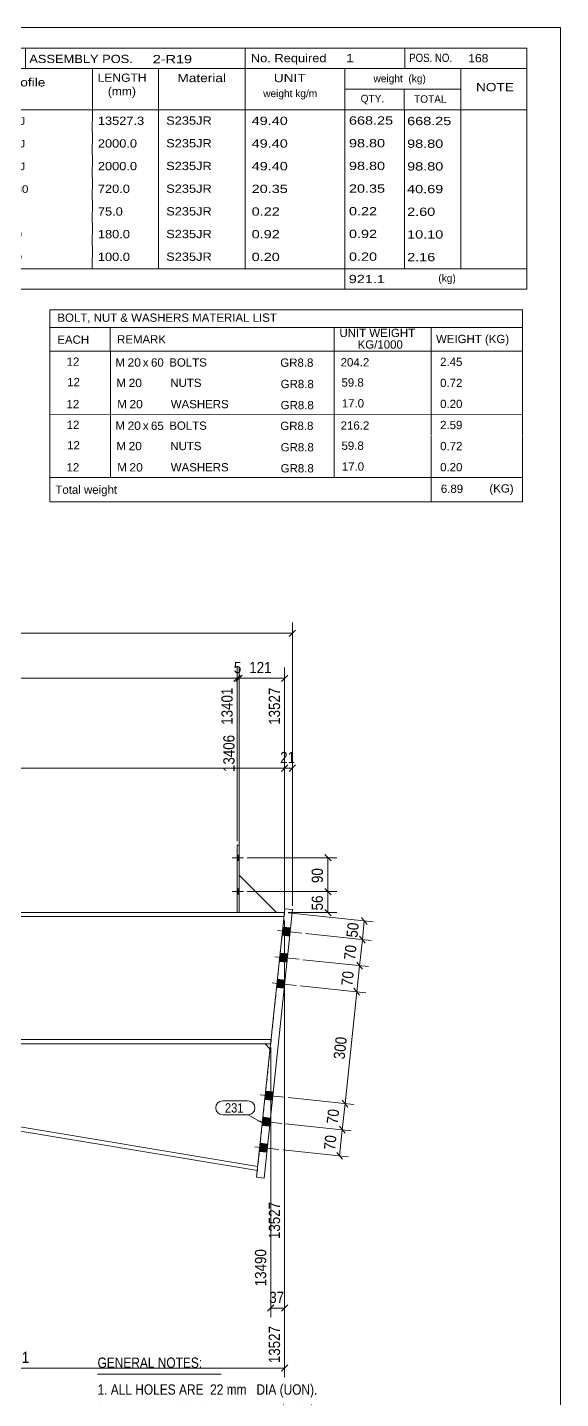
# Model space of a CAD drawing. Header units: millimetres. Extents: x 2 to 825, y 1 to 579.
# Drawn here: x 682.8 to 825, y 213.3 to 579 of the extents above; entities that cross this region are included whole.
import ezdxf

# ---------------------------------------------------------------- set-up
doc = ezdxf.new("R2010")
doc.units = ezdxf.units.MM
doc.linetypes.add('XKITLINE00', pattern=[0])
doc.linetypes.add('XKITLINE01', pattern=[4, 1, -1, 1, -1])
for name, color, linetype, lineweight in [('Bolt', 3, 'Continuous', 0), ('Dimensions', 7, 'Continuous', 0), ('DrawingSheet', 5, 'Continuous', 0), ('OtherObjectType', 7, 'Continuous', 0), ('Part', 2, 'Continuous', 0), ('PartMark', 7, 'Continuous', 0)]:
    doc.layers.add(name, color=color, linetype=linetype, lineweight=lineweight)
doc.styles.add('ARIAL', font='ARIAL.TTF')
doc.styles.add('ARIAL_NARROW', font='ARIALN.TTF')

# ---------------------------------------------------------------- blocks, each defined once
blk = doc.blocks.new('*A16')
at = {"layer": 'Bolt'}
for points in [[(752.73, 336.64), (750.74, 336.85), (750.98, 339.04), (752.96, 338.83)], [(752.73, 336.64), (750.74, 336.85), (750.98, 339.04), (752.96, 338.83)], [(752, 329.68), (750.01, 329.89), (750.24, 332.08), (752.23, 331.87)], [(752, 329.68), (750.01, 329.89), (750.24, 332.08), (752.23, 331.87)], [(751.26, 322.72), (749.28, 322.93), (749.51, 325.12), (751.5, 324.91)], [(751.26, 322.72), (749.28, 322.93), (749.51, 325.12), (751.5, 324.91)], [(748.12, 292.88), (746.13, 293.09), (746.36, 295.28), (748.35, 295.07)], [(748.12, 292.88), (746.13, 293.09), (746.36, 295.28), (748.35, 295.07)], [(747.38, 285.92), (745.39, 286.13), (745.63, 288.32), (747.61, 288.11)], [(747.38, 285.92), (745.39, 286.13), (745.63, 288.32), (747.61, 288.11)], [(746.65, 278.96), (744.66, 279.17), (744.89, 281.36), (746.88, 281.15)], [(746.65, 278.96), (744.66, 279.17), (744.89, 281.36), (746.88, 281.15)]]:
    blk.add_hatch(color=3, dxfattribs=at).paths.add_polyline_path(points, flags=17)
at = {"layer": 'Bolt', "color": 3, "linetype": 'XKITLINE00', "lineweight": 0}
for p, q in [((755.98, 337.4), (749.52, 338.09)), ((755.98, 337.4), (749.52, 338.09)), ((752.73, 336.64), (750.74, 336.85)), ((752.73, 336.64), (750.74, 336.85)), ((752.96, 338.83), (750.98, 339.04)), ((752.96, 338.83), (750.98, 339.04)), ((755.25, 330.44), (748.78, 331.13)), ((755.25, 330.44), (748.78, 331.13)), ((752, 329.68), (750.01, 329.89)), ((752, 329.68), (750.01, 329.89)), ((752.23, 331.87), (750.24, 332.08)), ((752.23, 331.87), (750.24, 332.08)), ((754.51, 323.48), (748.05, 324.16)), ((754.51, 323.48), (748.05, 324.16)), ((751.26, 322.72), (749.28, 322.93)), ((751.26, 322.72), (749.28, 322.93)), ((751.5, 324.91), (749.51, 325.12)), ((751.5, 324.91), (749.51, 325.12)), ((751.37, 293.65), (744.9, 294.33)), ((751.37, 293.65), (744.9, 294.33)), ((748.12, 292.88), (746.13, 293.09)), ((748.12, 292.88), (746.13, 293.09)), ((748.35, 295.07), (746.36, 295.28)), ((748.35, 295.07), (746.36, 295.28)), ((750.63, 286.69), (744.17, 287.37)), ((750.63, 286.69), (744.17, 287.37)), ((747.38, 285.92), (745.39, 286.13)), ((747.38, 285.92), (745.39, 286.13)), ((747.61, 288.11), (745.63, 288.32)), ((747.61, 288.11), (745.63, 288.32)), ((749.9, 279.72), (743.43, 280.41)), ((749.9, 279.72), (743.43, 280.41)), ((746.65, 278.96), (744.66, 279.17)), ((746.65, 278.96), (744.66, 279.17)), ((746.88, 281.15), (744.89, 281.36)), ((746.88, 281.15), (744.89, 281.36))]:
    blk.add_line(p, q, dxfattribs=at)
blk = doc.blocks.new('*A18')
at = {"layer": 'Part', "color": 2, "linetype": 'XKITLINE00', "lineweight": 0}
for p, q in [((751.38, 342.92), (531.82, 342.92)), ((751.27, 341.82), (531.82, 341.82)), ((747.81, 309.02), (531.82, 309.02)), ((531.82, 307.92), (747.69, 307.92))]:
    blk.add_line(p, q, dxfattribs=at)
at = {"layer": 'Part', "color": 7, "linetype": 'XKITLINE01', "lineweight": 0}
blk.add_line((747.69, 307.92), (751.38, 342.92), dxfattribs=at)
blk = doc.blocks.new('*A41')
at = {"layer": 'Part', "color": 2, "linetype": 'XKITLINE00', "lineweight": 0}
for p, q in [((739.24, 360.92), (738.74, 360.92)), ((738.74, 360.92), (738.74, 342.92)), ((739.24, 342.92), (739.24, 360.92))]:
    blk.add_line(p, q, dxfattribs=at)
at = {"layer": 'Part', "color": 7, "linetype": 'XKITLINE01', "lineweight": 0}
blk.add_line((738.74, 342.92), (739.24, 342.92), dxfattribs=at)
blk = doc.blocks.new('*A42')
at = {"layer": 'Part', "color": 2, "linetype": 'XKITLINE00', "lineweight": 0}
blk.add_line((749.24, 342.92), (739.24, 352.92), dxfattribs=at)
at = {"layer": 'Part', "color": 7, "linetype": 'XKITLINE01', "lineweight": 0}
for p, q in [((739.24, 352.92), (739.24, 342.92)), ((739.24, 342.92), (749.24, 342.92))]:
    blk.add_line(p, q, dxfattribs=at)
blk = doc.blocks.new('*A53')
at = {"layer": 'Part', "color": 2, "linetype": 'XKITLINE00', "lineweight": 0}
for p, q in [((751.49, 343.91), (743.94, 272.31)), ((753.48, 343.7), (751.49, 343.91)), ((745.93, 272.1), (753.48, 343.7)), ((743.94, 272.31), (745.93, 272.1))]:
    blk.add_line(p, q, dxfattribs=at)
blk = doc.blocks.new('*A54')
at = {"layer": 'Part', "color": 2, "linetype": 'XKITLINE00', "lineweight": 0}
for p, q in [((546.82, 306.83), (547, 307.92)), ((744.24, 275.2), (547, 307.92)), ((747.54, 306.47), (746.23, 307.92)), ((744.13, 274.1), (546.82, 306.83))]:
    blk.add_line(p, q, dxfattribs=at)
at = {"layer": 'Part', "color": 7, "linetype": 'XKITLINE01', "lineweight": 0}
for p, q in [((746.23, 307.92), (547, 307.92)), ((747.54, 306.47), (744.13, 274.1))]:
    blk.add_line(p, q, dxfattribs=at)
blk = doc.blocks.new('*A69')
at = {"layer": 'Bolt'}
for points in [[(738.74, 358.22), (739.24, 358.22), (739.24, 356.82), (738.74, 356.82)], [(738.74, 358.22), (739.24, 358.22), (739.24, 356.82), (738.74, 356.82)], [(738.74, 349.22), (739.24, 349.22), (739.24, 347.82), (738.74, 347.82)], [(738.74, 349.22), (739.24, 349.22), (739.24, 347.82), (738.74, 347.82)]]:
    blk.add_hatch(color=3, dxfattribs=at).paths.add_polyline_path(points, flags=17)
at = {"layer": 'Bolt', "color": 3, "linetype": 'XKITLINE00', "lineweight": 0}
for p, q in [((740.4, 357.52), (737.4, 357.52)), ((740.4, 357.52), (737.4, 357.52)), ((739.24, 358.22), (738.74, 358.22)), ((739.24, 358.22), (738.74, 358.22)), ((739.24, 356.82), (738.74, 356.82)), ((739.24, 356.82), (738.74, 356.82)), ((740.4, 348.52), (737.4, 348.52)), ((740.4, 348.52), (737.4, 348.52)), ((739.24, 349.22), (738.74, 349.22)), ((739.24, 349.22), (738.74, 349.22)), ((739.24, 347.82), (738.74, 347.82)), ((739.24, 347.82), (738.74, 347.82))]:
    blk.add_line(p, q, dxfattribs=at)
blk = doc.blocks.new('*A176')
at = {"layer": 'DrawingSheet', "color": 5, "linetype": 'XKITLINE00', "lineweight": 0}
for p, q in [((825, 579), (5, 579)), ((825, 5), (825, 579))]:
    blk.add_line(p, q, dxfattribs=at)
blk = doc.blocks.new('*A177')
at = {"layer": 'OtherObjectType', "color": 7, "linetype": 'XKITLINE00', "lineweight": 0}
for p, q in [((688.76, 503.65), (688.75, 492.65)), ((688.76, 503.65), (814.88, 503.65)), ((814.88, 503.65), (814.88, 492.65)), ((688.75, 499), (814.88, 499)), ((704.87, 499.01), (704.87, 492.65)), ((764.57, 499.01), (764.57, 492.65)), ((790.47, 498.99), (790.47, 492.65)), ((688.76, 492.62), (688.76, 487.12)), ((688.77, 492.65), (814.88, 492.65)), ((704.92, 492.65), (704.92, 487.03)), ((764.57, 492.65), (764.57, 487.03)), ((790.5, 492.65), (790.5, 487.15)), ((814.88, 492.65), (814.88, 487.15)), ((688.79, 487.03), (688.79, 481.42)), ((704.95, 487.03), (704.95, 481.41)), ((764.57, 487.03), (764.57, 481.41)), ((790.5, 487.03), (790.5, 481.53)), ((814.88, 487.03), (814.88, 481.53)), ((688.79, 481.4), (688.79, 475.83)), ((704.95, 481.41), (704.95, 475.79)), ((764.57, 481.41), (764.57, 475.79)), ((790.5, 481.41), (790.5, 475.8)), ((814.88, 481.41), (814.88, 475.8)), ((814.88, 475.8), (688.75, 475.83)), ((688.76, 475.76), (688.76, 470.26)), ((704.92, 475.79), (704.92, 470.17)), ((764.57, 475.79), (764.57, 470.17)), ((790.5, 475.79), (790.5, 470.29)), ((814.88, 475.79), (814.88, 470.29)), ((688.79, 470.17), (688.79, 464.56)), ((704.95, 470.17), (704.95, 464.56)), ((764.57, 470.17), (764.57, 464.56)), ((790.5, 470.17), (790.5, 464.67)), ((814.88, 470.17), (814.88, 464.67)), ((688.79, 464.54), (688.79, 458.97)), ((704.95, 464.55), (704.95, 458.94)), ((764.57, 464.56), (764.57, 458.94)), ((790.5, 464.55), (790.5, 458.95)), ((814.88, 464.55), (814.88, 458.94)), ((814.88, 458.94), (688.75, 458.97)), ((688.78, 458.94), (688.78, 452.53)), ((688.85, 458.93), (814.87, 458.94)), ((790.5, 458.9), (790.5, 452.49)), ((814.87, 458.91), (814.87, 452.49)), ((688.77, 452.49), (814.87, 452.49))]:
    blk.add_line(p, q, dxfattribs=at)
at = {"layer": 'OtherObjectType', "color": 7, "style": 'ARIAL_NARROW'}
for s, width, p in [('BOLT, NUT & WASHERS MATERIAL LIST', 1.211571, (690.79, 500.49)), ('UNIT WEIGHT', 1.211571, (766.03, 496.42)), ('EACH', 1.211571, (690.78, 494.62)), ('REMARK', 1.211571, (706.7, 494.71)), (' KG/1000', 1.211571, (770.02, 493.33)), ('WEIGHT (KG)', 1.211571, (791.78, 494.8)), ('12', 1.211571, (693.26, 488.75)), ('M', 1.211571, (706.26, 488.55)), ('20', 1.275, (709.5, 488.53)), ('x', 1.211571, (713.58, 488.53)), ('60', 1.211571, (715.76, 488.52)), ('BOLTS', 1.211571, (720.63, 488.54)), ('GR8.8', 1.211571, (750.25, 488.49)), ('204.2', 1.211571, (766.34, 488.58)), ('2.45', 1.211571, (792.87, 488.71)), ('12', 1.211571, (693.4, 483.31)), ('M', 1.211571, (706.54, 483.11)), ('20', 1.275, (709.78, 483.09)), ('NUTS', 1.211571, (720.91, 483.11)), ('GR8.8', 1.211571, (750.35, 482.79)), ('59.8', 1.211571, (766.56, 483.2)), ('0.72', 1.211571, (792.87, 483.09)), ('12', 1.211571, (693.24, 477.44)), ('M', 1.211571, (706.76, 477.44)), ('20', 1.275, (710, 477.42)), ('WASHERS', 1.211571, (721.04, 477.43)), ('GR8.8', 1.211571, (750.35, 477.17)), ('17.0', 1.211571, (766.64, 477.64)), ('0.20', 1.211571, (792.87, 477.48)), ('12', 1.211571, (693.26, 471.9)), ('M', 1.211571, (706.26, 471.69)), ('20', 1.275, (709.5, 471.67)), ('x', 1.211571, (713.58, 471.67)), ('65', 1.211571, (715.76, 471.66)), ('BOLTS', 1.211571, (720.63, 471.68)), ('GR8.8', 1.211571, (750.25, 471.63)), ('216.2', 1.211571, (766.34, 471.72)), ('2.59', 1.211571, (792.87, 471.86)), ('12', 1.211571, (693.4, 466.45)), ('M', 1.211571, (706.54, 466.26)), ('20', 1.275, (709.78, 466.24)), ('NUTS', 1.211571, (720.91, 466.25)), ('GR8.8', 1.211571, (750.35, 465.93)), ('59.8', 1.211571, (766.56, 466.35)), ('0.72', 1.211571, (792.87, 466.24)), ('12', 1.211571, (693.24, 460.58)), ('M', 1.211571, (706.76, 460.58)), ('20', 1.275, (710, 460.56)), ('WASHERS', 1.211571, (721.04, 460.58)), ('GR8.8', 1.211571, (750.35, 460.31)), ('17.0', 1.211571, (766.64, 460.78)), ('0.20', 1.211571, (792.87, 460.62)), ('(KG)', 1.211571, (806.02, 454.94)), ('Total weight', 1.211571, (690.26, 454.61)), ('6.89', 1.211571, (793.07, 454.84))]:
    blk.add_text(s, height=2.2, dxfattribs=dict(at, width=width)).set_placement(p)
blk = doc.blocks.new('*A178')
at = {"layer": 'OtherObjectType', "color": 7, "linetype": 'XKITLINE00', "lineweight": 0}
blk.add_line((701.5, 219.82), (734.5, 219.82), dxfattribs=at)
at = {"layer": 'OtherObjectType', "color": 7, "style": 'ARIAL_NARROW', "width": 1.008832}
for s, p in [('GENERAL NOTES:', (701.5, 221.47)), ('1. ALL HOLES ARE  22 mm   DIA (UON).', (701.5, 214.32)), ('2. ALL DIMENSIONS ARE IN MM (UON).', (701.5, 208.82)), ('3. UNLESS OTHERWISE NOTED ALL FILLET WELD SIZE SHALL BE', (701.5, 203.32)), ('7mm  FILLET CONTINUOUS(UON)', (706.95, 197.82)), ('4. RD DENOTES BASE LINE = 00', (701.5, 192.32))]:
    blk.add_text(s, height=2.75, dxfattribs=at).set_placement(p)
blk = doc.blocks.new('*A182')
at = {"layer": 'OtherObjectType', "color": 7, "linetype": 'XKITLINE00', "lineweight": 0}
for p, q in [((639.98, 573.5), (815.98, 573.5)), ((639.98, 573.5), (639.98, 562.5)), ((682.26, 573.42), (682.26, 567.87)), ((740.85, 568), (740.85, 573.5)), ((783.43, 567.96), (783.43, 573.42)), ((815.98, 568), (815.98, 573.5)), ((639.98, 568), (815.98, 568)), ((656.64, 568), (656.64, 557)), ((668.4, 567.98), (668.4, 557.03)), ((700.12, 567.99), (700.13, 557)), ((717.78, 567.98), (717.78, 557)), ((740.85, 567.98), (740.85, 557)), ((767.43, 568), (767.43, 557)), ((798.42, 568), (798.42, 557)), ((815.98, 568), (815.98, 562.5)), ((639.98, 562.5), (639.98, 557)), ((767.45, 562.52), (798.45, 562.52)), ((783.28, 562.52), (783.28, 557)), ((815.98, 562.5), (815.98, 557)), ((639.98, 557), (815.98, 557)), ((639.98, 557), (639.98, 550.95)), ((656.63, 557), (656.63, 550.95)), ((668.44, 556.99), (668.44, 550.95)), ((700.12, 557), (700.11, 550.95)), ((717.79, 557), (717.79, 550.95)), ((740.87, 557), (740.87, 550.95)), ((767.44, 557), (767.44, 550.95)), ((783.33, 556.95), (783.33, 550.95)), ((798.43, 557), (798.43, 550.95)), ((815.98, 557), (815.98, 550.95)), ((639.98, 550.95), (639.98, 544.9)), ((656.63, 550.95), (656.63, 544.9)), ((668.44, 550.94), (668.44, 544.9)), ((700.12, 550.95), (700.11, 544.9)), ((717.79, 550.95), (717.79, 544.9)), ((740.87, 550.95), (740.87, 544.9)), ((767.44, 550.95), (767.44, 544.9)), ((783.33, 550.9), (783.33, 544.9)), ((798.43, 550.95), (798.43, 544.9)), ((815.98, 550.95), (815.98, 544.9)), ((639.98, 544.9), (639.98, 538.85)), ((656.63, 544.9), (656.63, 538.85)), ((668.44, 544.89), (668.44, 538.85)), ((700.12, 544.9), (700.11, 538.85)), ((717.79, 544.9), (717.79, 538.85)), ((740.87, 544.9), (740.87, 538.85)), ((767.44, 544.9), (767.44, 538.85)), ((783.33, 544.85), (783.33, 538.85)), ((798.43, 544.9), (798.43, 538.85)), ((815.98, 544.9), (815.98, 538.85)), ((639.98, 538.85), (639.98, 532.8)), ((656.63, 538.85), (656.63, 532.8)), ((668.44, 538.84), (668.44, 532.8)), ((700.12, 538.85), (700.11, 532.8)), ((717.79, 538.85), (717.79, 532.8)), ((740.87, 538.85), (740.87, 532.8)), ((767.44, 538.85), (767.44, 532.8)), ((783.33, 538.8), (783.33, 532.8)), ((798.43, 538.85), (798.43, 532.8)), ((815.98, 538.85), (815.98, 532.8)), ((639.98, 532.8), (639.98, 526.75)), ((656.63, 532.8), (656.63, 526.75)), ((668.44, 532.79), (668.44, 526.75)), ((700.12, 532.8), (700.11, 526.75)), ((717.79, 532.8), (717.79, 526.75)), ((740.87, 532.8), (740.87, 526.75)), ((767.44, 532.8), (767.44, 526.75)), ((783.33, 532.75), (783.33, 526.75)), ((798.43, 532.8), (798.43, 526.75)), ((815.98, 532.8), (815.98, 526.75)), ((639.98, 526.75), (639.98, 520.7)), ((656.63, 526.75), (656.63, 520.7)), ((668.44, 526.74), (668.44, 520.7)), ((700.12, 526.75), (700.11, 520.7)), ((717.79, 526.75), (717.79, 520.7)), ((740.87, 526.75), (740.87, 520.7)), ((767.44, 526.75), (767.44, 520.7)), ((783.33, 526.7), (783.33, 520.7)), ((798.43, 526.75), (798.43, 520.7)), ((815.98, 526.75), (815.98, 520.7)), ((639.98, 520.7), (639.98, 514.65)), ((656.63, 520.7), (656.63, 514.65)), ((668.44, 520.69), (668.44, 514.65)), ((700.12, 520.7), (700.11, 514.65)), ((717.79, 520.7), (717.79, 514.65)), ((740.87, 520.7), (740.87, 514.65)), ((767.44, 520.7), (767.44, 514.65)), ((783.33, 520.65), (783.33, 514.65)), ((798.43, 520.7), (798.43, 514.65)), ((815.98, 520.7), (815.98, 514.65)), ((639.98, 514.65), (815.98, 514.65)), ((639.98, 514.65), (639.98, 509.15)), ((767.44, 514.65), (767.44, 509.15)), ((815.98, 514.65), (815.98, 509.15)), ((639.98, 509.15), (815.98, 509.15))]:
    blk.add_line(p, q, dxfattribs=at)
at = {"layer": 'OtherObjectType', "color": 7, "style": 'ARIAL_NARROW'}
for s, height, width, p in [('BILL OF MATERIALS', 2.2, 1.36, (641.25, 569.16)), ('ASSEMBLY POS.', 2.2, 1.36, (683.3, 569.5)), ('2-R19', 2.2, 1.525501, (716.23, 569.46)), ('No. Required', 2.2, 1.36, (742.39, 569.72)), ('1', 2.2, 1.525501, (767.75, 569.72)), ('POS. NO.', 2.2, 1.02, (784.63, 569.79)), ('168', 2.2, 1.270501, (800.4, 569.69)), ('POS. NO.', 2.2, 1.02, (641.53, 562.74)), ('QTYN.', 2.2, 1.02, (658.42, 562.84)), ('Profile', 2.2, 1.445, (677.26, 563.25)), ('LENGTH', 2.2, 1.275, (701.54, 564.49)), ('Material', 2.2, 1.445, (722.81, 564.41)), ('UNIT', 2.2, 1.445, (748.52, 564.4)), ('weight  (kg)', 1.98, 1.19, (775.11, 564.39)), ('NOTE', 2.2, 1.445, (802.44, 561.99)), ('(mm)', 2.2, 1.275, (704.26, 560.86)), ('weight kg/m', 1.98, 1.19, (745.69, 560.4)), ('QTY.', 1.98, 1.19, (771.68, 559.03)), ('TOTAL', 1.98, 1.19, (785.9, 558.91)), ('168', 2.2, 1.270501, (641.89, 553.12)), ('1', 2.2, 1.525501, (661.71, 552.91)), ('IPE350-J', 1.98, 1.355501, (669.56, 553.04)), ('13527.3', 2.2, 1.355501, (701.59, 553.01)), ('S235JR', 2.2, 1.355501, (719.81, 553.05)), ('49.40', 2.2, 1.525501, (742.62, 552.99)), ('668.25', 2.2, 1.525501, (768.57, 553.07)), ('668.25', 2.2, 1.525501, (784.08, 552.94)), ('176', 2.2, 1.270501, (641.89, 547.07)), ('1', 2.2, 1.525501, (661.71, 546.86)), ('IPE350-J', 1.98, 1.355501, (669.56, 546.99)), ('2000.0', 2.2, 1.355501, (701.59, 546.96)), ('S235JR', 2.2, 1.355501, (719.81, 547)), ('49.40', 2.2, 1.525501, (742.62, 546.94)), ('98.80', 2.2, 1.525501, (768.57, 547.02)), ('98.80', 2.2, 1.525501, (784.08, 546.89)), ('181', 2.2, 1.270501, (641.89, 541.02)), ('1', 2.2, 1.525501, (661.71, 540.81)), ('IPE350-J', 1.98, 1.355501, (669.56, 540.94)), ('2000.0', 2.2, 1.355501, (701.59, 540.91)), ('S235JR', 2.2, 1.355501, (719.81, 540.95)), ('49.40', 2.2, 1.525501, (742.62, 540.89)), ('98.80', 2.2, 1.525501, (768.57, 540.97)), ('98.80', 2.2, 1.525501, (784.08, 540.84)), ('231', 2.2, 1.270501, (641.89, 534.97)), ('2', 2.2, 1.525501, (661.71, 534.76)), ('PL20*180', 1.98, 1.355501, (669.56, 534.89)), ('720.0', 2.2, 1.355501, (701.59, 534.86)), ('S235JR', 2.2, 1.355501, (719.81, 534.9)), ('20.35', 2.2, 1.525501, (742.62, 534.84)), ('20.35', 2.2, 1.525501, (768.57, 534.92)), ('40.69', 2.2, 1.525501, (784.08, 534.79)), ('490', 2.2, 1.270501, (641.89, 528.92)), ('12', 2.2, 1.525501, (660.51, 528.71)), ('PL5*75', 1.98, 1.355501, (669.56, 528.84)), ('75.0', 2.2, 1.355501, (701.59, 528.81)), ('S235JR', 2.2, 1.355501, (719.81, 528.85)), ('0.22', 2.2, 1.525501, (742.62, 528.79)), ('0.22', 2.2, 1.525501, (768.57, 528.87)), ('2.60', 2.2, 1.525501, (784.08, 528.74)), ('491', 2.2, 1.270501, (641.89, 522.87)), ('11', 2.2, 1.525501, (660.51, 522.66)), ('PL5*130', 1.98, 1.355501, (669.56, 522.79)), ('180.0', 2.2, 1.355501, (701.59, 522.76)), ('S235JR', 2.2, 1.355501, (719.81, 522.8)), ('0.92', 2.2, 1.525501, (742.62, 522.74)), ('0.92', 2.2, 1.525501, (768.57, 522.82)), ('10.10', 2.2, 1.525501, (784.08, 522.69)), ('501', 2.2, 1.270501, (641.89, 516.82)), ('11', 2.2, 1.525501, (660.51, 516.61)), ('PL5*100', 1.98, 1.355501, (669.56, 516.74)), ('100.0', 2.2, 1.355501, (701.59, 516.71)), ('S235JR', 2.2, 1.355501, (719.81, 516.75)), ('0.20', 2.2, 1.525501, (742.62, 516.69)), ('0.20', 2.2, 1.525501, (768.57, 516.77)), ('2.16', 2.2, 1.525501, (784.08, 516.64)), ('Total Weight', 2.2, 1.445, (641.4, 510.64)), ('921.1', 2.2, 1.525501, (768.52, 510.79)), ('(kg)', 1.98, 1.19, (792.4, 511.16))]:
    blk.add_text(s, height=height, dxfattribs=dict(at, width=width)).set_placement(p)
blk = doc.blocks.new('*A184')
at = {"layer": 'Dimensions', "color": 7, "linetype": 'XKITLINE00', "lineweight": 0}
for p, q in [((25.21, 417.42), (753.48, 417.42)), ((754.33, 418.27), (752.63, 416.57)), ((753.48, 344.7), (753.48, 420.27))]:
    blk.add_line(p, q, dxfattribs=at)
at = {"layer": 'Dimensions', "color": 3}
blk.add_point((753.48, 417.42), dxfattribs=at)
blk = doc.blocks.new('*A194')
at = {"layer": 'Dimensions', "color": 7, "linetype": 'XKITLINE00', "lineweight": 0}
for p, q in [((751.38, 343.92), (751.38, 384.27)), ((30.96, 381.42), (751.38, 381.42)), ((752.23, 382.27), (750.54, 380.57))]:
    blk.add_line(p, q, dxfattribs=at)
at = {"layer": 'Dimensions', "color": 3}
blk.add_point((751.38, 381.42), dxfattribs=at)
blk = doc.blocks.new('*A195')
at = {"layer": 'Dimensions', "color": 7, "linetype": 'XKITLINE00', "lineweight": 0}
for p, q in [((751.38, 340.82), (751.38, 219.02)), ((608.24, 296.68), (608.24, 219.02)), ((609.08, 222.27), (607.39, 220.57)), ((608.24, 221.42), (751.38, 221.42)), ((752.23, 222.27), (750.54, 220.57))]:
    blk.add_line(p, q, dxfattribs=at)
at = {"layer": 'Dimensions', "color": 3}
for p in [(608.24, 221.42), (751.38, 221.42)]:
    blk.add_point(p, dxfattribs=at)
at = {"layer": 'Dimensions', "color": 3, "style": 'ARIAL', "width": 0.85}
blk.add_text('13527', height=3, rotation=90.0002, dxfattribs=at).set_placement((750.18, 222.72))
blk.add_text('1431', height=3, dxfattribs=at).set_placement((675.36, 222.77))
blk = doc.blocks.new('*A196')
at = {"layer": 'Dimensions', "color": 7, "linetype": 'XKITLINE00', "lineweight": 0}
for p, q in [((610.08, 406.27), (608.39, 404.57)), ((609.24, 353.92), (609.24, 408.27)), ((739.58, 406.27), (737.89, 404.57)), ((738.74, 361.92), (738.74, 408.27)), ((609.24, 405.42), (738.74, 405.42))]:
    blk.add_line(p, q, dxfattribs=at)
at = {"layer": 'Dimensions', "color": 3}
for p in [(609.24, 405.42), (738.74, 405.42)]:
    blk.add_point(p, dxfattribs=at)
at = {"layer": 'Dimensions', "color": 3, "style": 'ARIAL', "width": 0.85}
blk.add_text('1295', height=3, dxfattribs=at).set_placement((669.54, 406.77))
blk.add_text('13401', height=3, rotation=90.0002, dxfattribs=at).set_placement((737.54, 392.99))
blk = doc.blocks.new('*A197')
at = {"layer": 'Dimensions', "color": 7, "linetype": 'XKITLINE00', "lineweight": 0}
for p, q in [((739.58, 406.27), (737.89, 404.57)), ((740.08, 406.27), (738.39, 404.57)), ((738.74, 361.92), (738.74, 408.27)), ((739.24, 353.92), (739.24, 408.27)), ((738.74, 405.42), (739.24, 405.42))]:
    blk.add_line(p, q, dxfattribs=at)
at = {"layer": 'Dimensions', "color": 3}
for p in [(738.74, 405.42), (739.24, 405.42)]:
    blk.add_point(p, dxfattribs=at)
at = {"layer": 'Dimensions', "color": 3, "style": 'ARIAL', "width": 0.85}
blk.add_text('5', height=3, dxfattribs=at).set_placement((737.87, 406.77))
blk.add_text('13406', height=3, rotation=90.0002, dxfattribs=at).set_placement((738.04, 380.39))
blk = doc.blocks.new('*A198')
at = {"layer": 'Dimensions', "color": 7, "linetype": 'XKITLINE00', "lineweight": 0}
for p, q in [((740.08, 406.27), (738.39, 404.57)), ((739.24, 353.92), (739.24, 408.27)), ((752.23, 406.27), (750.54, 404.57)), ((751.38, 343.92), (751.38, 408.27)), ((739.24, 405.42), (751.38, 405.42))]:
    blk.add_line(p, q, dxfattribs=at)
at = {"layer": 'Dimensions', "color": 3}
for p in [(739.24, 405.42), (751.38, 405.42)]:
    blk.add_point(p, dxfattribs=at)
at = {"layer": 'Dimensions', "color": 3, "style": 'ARIAL', "width": 0.85}
blk.add_text('121', height=3, dxfattribs=at).set_placement((741.97, 406.77))
blk.add_text('13527', height=3, rotation=90.0002, dxfattribs=at).set_placement((750.18, 392.99))
blk = doc.blocks.new('*A199')
at = {"layer": 'Dimensions', "color": 7, "linetype": 'XKITLINE00', "lineweight": 0}
for p, q in [((751.63, 286.58), (769.16, 284.73)), ((766.02, 285.92), (767.53, 284.05)), ((766.04, 278.02), (766.78, 284.98)), ((750.89, 279.62), (768.43, 277.77)), ((765.29, 278.95), (766.8, 277.09))]:
    blk.add_line(p, q, dxfattribs=at)
at = {"layer": 'Dimensions', "color": 3}
for p in [(766.78, 284.98), (766.04, 278.02)]:
    blk.add_point(p, dxfattribs=at)
at = {"layer": 'Dimensions', "color": 3, "style": 'ARIAL', "width": 0.85}
blk.add_text('70', height=3, rotation=83.9784, dxfattribs=at).set_placement((764.83, 279.43))
blk = doc.blocks.new('*A200')
at = {"layer": 'Dimensions', "color": 7, "linetype": 'XKITLINE00', "lineweight": 0}
for p, q in [((752.36, 293.54), (769.9, 291.69)), ((766.76, 292.88), (768.27, 291.01)), ((766.78, 284.98), (767.51, 291.94)), ((751.63, 286.58), (769.16, 284.73)), ((766.02, 285.92), (767.53, 284.05))]:
    blk.add_line(p, q, dxfattribs=at)
at = {"layer": 'Dimensions', "color": 3}
for p in [(767.51, 291.94), (766.78, 284.98)]:
    blk.add_point(p, dxfattribs=at)
at = {"layer": 'Dimensions', "color": 3, "style": 'ARIAL', "width": 0.85}
blk.add_text('70', height=3, rotation=83.9784, dxfattribs=at).set_placement((765.57, 286.39))
blk = doc.blocks.new('*A201')
at = {"layer": 'Dimensions', "color": 7, "linetype": 'XKITLINE00', "lineweight": 0}
for p, q in [((755.51, 323.38), (773.04, 321.53)), ((769.9, 322.71), (771.41, 320.85)), ((767.51, 291.94), (770.66, 321.78)), ((752.36, 293.54), (769.9, 291.69)), ((766.76, 292.88), (768.27, 291.01))]:
    blk.add_line(p, q, dxfattribs=at)
at = {"layer": 'Dimensions', "color": 3}
for p in [(770.66, 321.78), (767.51, 291.94)]:
    blk.add_point(p, dxfattribs=at)
at = {"layer": 'Dimensions', "color": 3, "style": 'ARIAL', "width": 0.85}
blk.add_text('300', height=3, rotation=83.9784, dxfattribs=at).set_placement((767.39, 303.68))
blk = doc.blocks.new('*A202')
at = {"layer": 'Dimensions', "color": 7, "linetype": 'XKITLINE00', "lineweight": 0}
for p, q in [((756.24, 330.34), (773.78, 328.49)), ((770.64, 329.67), (772.15, 327.81)), ((770.66, 321.78), (771.39, 328.74)), ((755.51, 323.38), (773.04, 321.53)), ((769.9, 322.71), (771.41, 320.85))]:
    blk.add_line(p, q, dxfattribs=at)
at = {"layer": 'Dimensions', "color": 3}
for p in [(771.39, 328.74), (770.66, 321.78)]:
    blk.add_point(p, dxfattribs=at)
at = {"layer": 'Dimensions', "color": 3, "style": 'ARIAL', "width": 0.85}
blk.add_text('70', height=3, rotation=83.9784, dxfattribs=at).set_placement((769.45, 323.19))
blk = doc.blocks.new('*A203')
at = {"layer": 'Dimensions', "color": 7, "linetype": 'XKITLINE00', "lineweight": 0}
for p, q in [((756.98, 337.3), (774.51, 335.45)), ((771.37, 336.63), (772.88, 334.77)), ((771.39, 328.74), (772.13, 335.7)), ((756.24, 330.34), (773.78, 328.49)), ((770.64, 329.67), (772.15, 327.81))]:
    blk.add_line(p, q, dxfattribs=at)
at = {"layer": 'Dimensions', "color": 3}
for p in [(772.13, 335.7), (771.39, 328.74)]:
    blk.add_point(p, dxfattribs=at)
at = {"layer": 'Dimensions', "color": 3, "style": 'ARIAL', "width": 0.85}
blk.add_text('70', height=3, rotation=83.9784, dxfattribs=at).set_placement((770.18, 330.15))
blk = doc.blocks.new('*A204')
at = {"layer": 'Dimensions', "color": 7, "linetype": 'XKITLINE00', "lineweight": 0}
for p, q in [((752.38, 342.81), (775.04, 340.42)), ((771.9, 341.61), (773.41, 339.74)), ((772.13, 335.7), (772.65, 340.67)), ((756.98, 337.3), (774.51, 335.45)), ((771.37, 336.63), (772.88, 334.77))]:
    blk.add_line(p, q, dxfattribs=at)
at = {"layer": 'Dimensions', "color": 3}
for p in [(772.65, 340.67), (772.13, 335.7)]:
    blk.add_point(p, dxfattribs=at)
at = {"layer": 'Dimensions', "color": 3, "style": 'ARIAL', "width": 0.85}
blk.add_text('50', height=3, rotation=83.9784, dxfattribs=at).set_placement((770.81, 336.12))
blk = doc.blocks.new('*A205')
at = {"layer": 'Dimensions', "color": 7, "linetype": 'XKITLINE00', "lineweight": 0}
for p, q in [((741.4, 348.52), (765.36, 348.52)), ((762.11, 349.37), (763.81, 347.67)), ((762.96, 342.92), (762.96, 348.52)), ((752.38, 342.92), (765.36, 342.92)), ((762.11, 343.77), (763.81, 342.07))]:
    blk.add_line(p, q, dxfattribs=at)
at = {"layer": 'Dimensions', "color": 3}
for p in [(762.96, 348.52), (762.96, 342.92)]:
    blk.add_point(p, dxfattribs=at)
at = {"layer": 'Dimensions', "color": 3, "style": 'ARIAL', "width": 0.85}
blk.add_text('56', height=3, rotation=90.0002, dxfattribs=at).set_placement((761.61, 343.49))
blk = doc.blocks.new('*A206')
at = {"layer": 'Dimensions', "color": 7, "linetype": 'XKITLINE00', "lineweight": 0}
for p, q in [((741.4, 357.52), (765.36, 357.52)), ((762.11, 358.37), (763.81, 356.67)), ((762.96, 348.52), (762.96, 357.52)), ((741.4, 348.52), (765.36, 348.52)), ((762.11, 349.37), (763.81, 347.67))]:
    blk.add_line(p, q, dxfattribs=at)
at = {"layer": 'Dimensions', "color": 3}
for p in [(762.96, 357.52), (762.96, 348.52)]:
    blk.add_point(p, dxfattribs=at)
at = {"layer": 'Dimensions', "color": 3, "style": 'ARIAL', "width": 0.85}
blk.add_text('90', height=3, rotation=90.0002, dxfattribs=at).set_placement((761.61, 350.79))
blk = doc.blocks.new('*A208')
at = {"layer": 'Dimensions', "color": 7, "linetype": 'XKITLINE00', "lineweight": 0}
for p, q in [((751.38, 340.82), (751.38, 235.02)), ((747.69, 306.92), (747.69, 235.02)), ((748.54, 238.27), (746.84, 236.57)), ((752.23, 238.27), (750.54, 236.57)), ((747.69, 237.42), (751.38, 237.42))]:
    blk.add_line(p, q, dxfattribs=at)
at = {"layer": 'Dimensions', "color": 3}
for p in [(747.69, 237.42), (751.38, 237.42)]:
    blk.add_point(p, dxfattribs=at)
at = {"layer": 'Dimensions', "color": 3, "style": 'ARIAL', "width": 0.85}
for s, p in [('13527', (750.18, 255.82)), ('13490', (746.49, 243.22))]:
    blk.add_text(s, height=3, rotation=90.0002, dxfattribs=at).set_placement(p)
blk.add_text('37', height=3, dxfattribs=at).set_placement((747.31, 238.77))
blk = doc.blocks.new('*A211')
at = {"layer": 'PartMark', "color": 7, "linetype": 'XKITLINE00', "lineweight": 0}
for p, q in [((734.88, 292.66), (741.64, 292.66)), ((734.88, 288.96), (741.64, 288.96)), ((745.88, 286.57), (741.64, 288.96))]:
    blk.add_line(p, q, dxfattribs=at)
for centre, start, end in [((734.88, 290.81), 90, 270), ((741.64, 290.81), 270, 90)]:
    blk.add_arc(centre, 1.85, start, end, dxfattribs=at)
at = {"layer": 'PartMark', "color": 3, "style": 'ARIAL', "width": 0.85}
blk.add_text('231', height=2.5, dxfattribs=at).set_placement((735.48, 289.56))
blk = doc.blocks.new('*A257')
at = {"layer": 'Dimensions', "color": 7, "linetype": 'XKITLINE00', "lineweight": 0}
for p, q in [((751.38, 343.92), (751.38, 384.27)), ((753.48, 344.7), (753.48, 384.27)), ((752.23, 382.27), (750.54, 380.57)), ((751.38, 381.42), (753.48, 381.42)), ((754.33, 382.27), (752.63, 380.57))]:
    blk.add_line(p, q, dxfattribs=at)
at = {"layer": 'Dimensions', "color": 3}
for p in [(751.38, 381.42), (753.48, 381.42)]:
    blk.add_point(p, dxfattribs=at)
at = {"layer": 'Dimensions', "color": 3, "style": 'ARIAL', "width": 0.85}
blk.add_text('21', height=3, dxfattribs=at).set_placement((750.21, 382.77))

msp = doc.modelspace()

# ---------------------------------------------------------------- block references
at = {"lineweight": 0}
for name in ['*A176', '*A182', '*A177', '*A184', '*A196', '*A197', '*A198', '*A194', '*A257', '*A41', '*A69', '*A206', '*A42', '*A205', '*A53', '*A195', '*A208', '*A204', '*A16', '*A203', '*A202', '*A201', '*A54', '*A211', '*A200', '*A199', '*A178']:
    msp.add_blockref(name, (0, 0), dxfattribs=at)
at = {"layer": 'Part', "lineweight": 0}
msp.add_blockref('*A18', (0, 0), dxfattribs=at)

doc.saveas('drawing.dxf')
